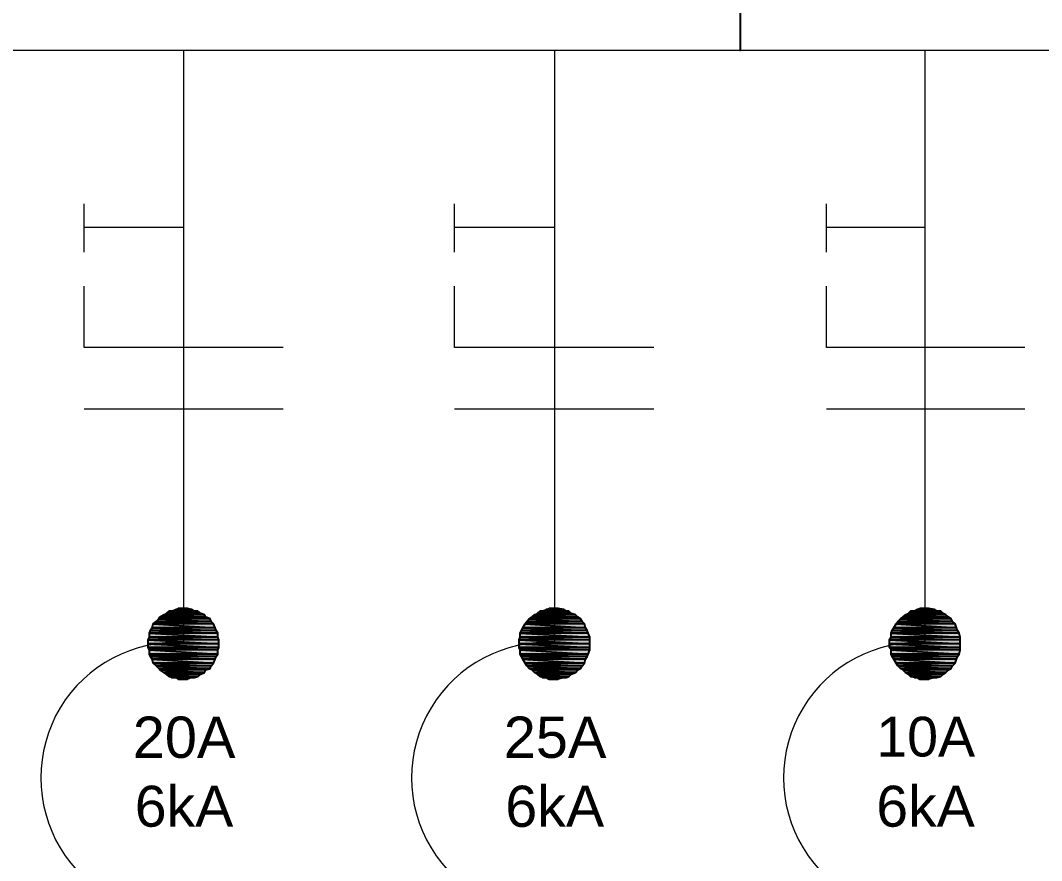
# Model space of a CAD drawing. Header units: millimetres. Extents: x 50 to 186, y -32 to 33.
# Drawn here: x 112.674 to 115.462, y 12.628 to 14.922 of the extents above; entities that cross this region are included whole.
import ezdxf

# ---------------------------------------------------------------- set-up
doc = ezdxf.new("R2010")
doc.units = ezdxf.units.MM
doc.layers.add('Prumada Eletrica', color=40, linetype='Continuous', lineweight=30)
doc.styles.add('Arial0', font='arial.ttf', dxfattribs={"height": 3.14658})

msp = doc.modelspace()

# ---------------------------------------------------------------- hatches: boundary and pattern name
at = {"layer": 'Prumada Eletrica', "true_color": 0x000007}
h = msp.add_hatch(color=7, dxfattribs=at)
h.paths.add_polyline_path([(113.1766, 13.2994), (113.0663, 13.2994), (113.1808, 13.2924)])
h.paths.add_polyline_path([(113.0663, 13.2994), (113.1808, 13.2924), (113.0551, 13.2924)])
h = msp.add_hatch(color=7, dxfattribs=at)
h.paths.add_polyline_path([(113.1668, 13.3022), (113.0732, 13.3022), (113.1766, 13.2994)])
h.paths.add_polyline_path([(113.0732, 13.3022), (113.1766, 13.2994), (113.0663, 13.2994)])
h = msp.add_hatch(color=7, dxfattribs=at)
h.paths.add_polyline_path([(113.1584, 13.3092), (113.0802, 13.3092), (113.1668, 13.3022)])
h.paths.add_polyline_path([(113.0802, 13.3092), (113.1668, 13.3022), (113.0732, 13.3022)])
h = msp.add_hatch(color=7, dxfattribs=at)
h.paths.add_polyline_path([(113.1417, 13.3133), (113.0984, 13.3133), (113.1487, 13.3092)])
h.paths.add_polyline_path([(113.0984, 13.3133), (113.1487, 13.3092), (113.0872, 13.3092)])
h = msp.add_hatch(color=7, dxfattribs=at)
h.paths.add_polyline_path([(113.1305, 13.3161), (113.1054, 13.3161), (113.1417, 13.3133)])
h.paths.add_polyline_path([(113.1054, 13.3161), (113.1417, 13.3133), (113.0984, 13.3133)])
h = msp.add_hatch(color=7, dxfattribs=at)
h.paths.add_polyline_path([(114.1893, 13.2994), (114.0775, 13.2994), (114.1962, 13.2924)])
h.paths.add_polyline_path([(114.0775, 13.2994), (114.1962, 13.2924), (114.0705, 13.2924)])
h = msp.add_hatch(color=7, dxfattribs=at)
h.paths.add_polyline_path([(114.1781, 13.3022), (114.0859, 13.3022), (114.1893, 13.2994)])
h.paths.add_polyline_path([(114.0859, 13.3022), (114.1893, 13.2994), (114.0775, 13.2994)])
h = msp.add_hatch(color=7, dxfattribs=at)
h.paths.add_polyline_path([(114.1711, 13.3092), (114.0929, 13.3092), (114.1781, 13.3022)])
h.paths.add_polyline_path([(114.0929, 13.3092), (114.1781, 13.3022), (114.0859, 13.3022)])
h = msp.add_hatch(color=7, dxfattribs=at)
h.paths.add_polyline_path([(114.1571, 13.3133), (114.1096, 13.3133), (114.1641, 13.3092)])
h.paths.add_polyline_path([(114.1096, 13.3133), (114.1641, 13.3092), (114.0999, 13.3092)])
h = msp.add_hatch(color=7, dxfattribs=at)
h.paths.add_polyline_path([(114.1418, 13.3161), (114.118, 13.3161), (114.1571, 13.3133)])
h.paths.add_polyline_path([(114.118, 13.3161), (114.1571, 13.3133), (114.1096, 13.3133)])
h = msp.add_hatch(color=7, dxfattribs=at)
h.paths.add_polyline_path([(115.2005, 13.2994), (115.0902, 13.2994), (115.2075, 13.2924)])
h.paths.add_polyline_path([(115.0902, 13.2994), (115.2075, 13.2924), (115.0832, 13.2924)])
h = msp.add_hatch(color=7, dxfattribs=at)
h.paths.add_polyline_path([(115.1935, 13.3022), (115.0972, 13.3022), (115.2005, 13.2994)])
h.paths.add_polyline_path([(115.0972, 13.3022), (115.2005, 13.2994), (115.0902, 13.2994)])
h = msp.add_hatch(color=7, dxfattribs=at)
h.paths.add_polyline_path([(115.1865, 13.3092), (115.1041, 13.3092), (115.1935, 13.3022)])
h.paths.add_polyline_path([(115.1041, 13.3092), (115.1935, 13.3022), (115.0972, 13.3022)])
h = msp.add_hatch(color=7, dxfattribs=at)
h.paths.add_polyline_path([(115.1684, 13.3133), (115.1223, 13.3133), (115.1754, 13.3092)])
h.paths.add_polyline_path([(115.1223, 13.3133), (115.1754, 13.3092), (115.1153, 13.3092)])
h = msp.add_hatch(color=7, dxfattribs=at)
h.paths.add_polyline_path([(115.1544, 13.3161), (115.1293, 13.3161), (115.1684, 13.3133)])
h.paths.add_polyline_path([(115.1293, 13.3161), (115.1684, 13.3133), (115.1223, 13.3133)])
h = msp.add_hatch(color=7, dxfattribs=at)
h.paths.add_polyline_path([(113.2017, 13.2742), (113.0369, 13.2742), (113.2059, 13.2631)])
h.paths.add_polyline_path([(113.0369, 13.2742), (113.2059, 13.2631), (113.0341, 13.2631)])
h = msp.add_hatch(color=7, dxfattribs=at)
h.paths.add_polyline_path([(113.1948, 13.2812), (113.0453, 13.2812), (113.2017, 13.2742)])
h.paths.add_polyline_path([(113.0453, 13.2812), (113.2017, 13.2742), (113.0369, 13.2742)])
h = msp.add_hatch(color=7, dxfattribs=at)
h.paths.add_polyline_path([(113.192, 13.2882), (113.0523, 13.2882), (113.1948, 13.2812)])
h.paths.add_polyline_path([(113.0523, 13.2882), (113.1948, 13.2812), (113.0453, 13.2812)])
h = msp.add_hatch(color=7, dxfattribs=at)
h.paths.add_polyline_path([(113.1808, 13.2924), (113.0551, 13.2924), (113.192, 13.2882)])
h.paths.add_polyline_path([(113.0551, 13.2924), (113.192, 13.2882), (113.0523, 13.2882)])
h = msp.add_hatch(color=7, dxfattribs=at)
h.paths.add_polyline_path([(114.2144, 13.2742), (114.0524, 13.2742), (114.2172, 13.2631)])
h.paths.add_polyline_path([(114.0524, 13.2742), (114.2172, 13.2631), (114.0454, 13.2631)])
h = msp.add_hatch(color=7, dxfattribs=at)
h.paths.add_polyline_path([(114.2074, 13.2812), (114.0566, 13.2812), (114.2144, 13.2742)])
h.paths.add_polyline_path([(114.0566, 13.2812), (114.2144, 13.2742), (114.0524, 13.2742)])
h = msp.add_hatch(color=7, dxfattribs=at)
h.paths.add_polyline_path([(114.2032, 13.2882), (114.0635, 13.2882), (114.2074, 13.2812)])
h.paths.add_polyline_path([(114.0635, 13.2882), (114.2074, 13.2812), (114.0566, 13.2812)])
h = msp.add_hatch(color=7, dxfattribs=at)
h.paths.add_polyline_path([(114.1962, 13.2924), (114.0705, 13.2924), (114.2032, 13.2882)])
h.paths.add_polyline_path([(114.0705, 13.2924), (114.2032, 13.2882), (114.0635, 13.2882)])
h = msp.add_hatch(color=7, dxfattribs=at)
h.paths.add_polyline_path([(115.2257, 13.2742), (115.065, 13.2742), (115.2298, 13.2631)])
h.paths.add_polyline_path([(115.065, 13.2742), (115.2298, 13.2631), (115.058, 13.2631)])
h = msp.add_hatch(color=7, dxfattribs=at)
h.paths.add_polyline_path([(115.2187, 13.2812), (115.0692, 13.2812), (115.2257, 13.2742)])
h.paths.add_polyline_path([(115.0692, 13.2812), (115.2257, 13.2742), (115.065, 13.2742)])
h = msp.add_hatch(color=7, dxfattribs=at)
h.paths.add_polyline_path([(115.2145, 13.2882), (115.0762, 13.2882), (115.2187, 13.2812)])
h.paths.add_polyline_path([(115.0762, 13.2882), (115.2187, 13.2812), (115.0692, 13.2812)])
h = msp.add_hatch(color=7, dxfattribs=at)
h.paths.add_polyline_path([(115.2075, 13.2924), (115.0832, 13.2924), (115.2145, 13.2882)])
h.paths.add_polyline_path([(115.0832, 13.2924), (115.2145, 13.2882), (115.0762, 13.2882)])
h = msp.add_hatch(color=7, dxfattribs=at)
h.paths.add_polyline_path([(113.2087, 13.2561), (113.0299, 13.2561), (113.2129, 13.2491)])
h.paths.add_polyline_path([(113.0299, 13.2561), (113.2129, 13.2491), (113.0272, 13.2491)])
h = msp.add_hatch(color=7, dxfattribs=at)
h.paths.add_polyline_path([(113.2129, 13.2491), (113.0272, 13.2491), (113.2129, 13.2379)])
h.paths.add_polyline_path([(113.0272, 13.2491), (113.2129, 13.2379), (113.0272, 13.2379)])
h = msp.add_hatch(color=7, dxfattribs=at)
h.paths.add_polyline_path([(113.2059, 13.2631), (113.0341, 13.2631), (113.2087, 13.2561)])
h.paths.add_polyline_path([(113.0341, 13.2631), (113.2087, 13.2561), (113.0299, 13.2561)])
h = msp.add_hatch(color=7, dxfattribs=at)
h.paths.add_polyline_path([(114.2214, 13.2561), (114.0426, 13.2561), (114.2242, 13.2491)])
h.paths.add_polyline_path([(114.0426, 13.2561), (114.2242, 13.2491), (114.0384, 13.2491)])
h = msp.add_hatch(color=7, dxfattribs=at)
h.paths.add_polyline_path([(114.2242, 13.2491), (114.0384, 13.2491), (114.2284, 13.2379)])
h.paths.add_polyline_path([(114.0384, 13.2491), (114.2284, 13.2379), (114.0384, 13.2379)])
h = msp.add_hatch(color=7, dxfattribs=at)
h.paths.add_polyline_path([(114.2172, 13.2631), (114.0454, 13.2631), (114.2214, 13.2561)])
h.paths.add_polyline_path([(114.0454, 13.2631), (114.2214, 13.2561), (114.0426, 13.2561)])
h = msp.add_hatch(color=7, dxfattribs=at)
h.paths.add_polyline_path([(115.2326, 13.2561), (115.0539, 13.2561), (115.2368, 13.2491)])
h.paths.add_polyline_path([(115.0539, 13.2561), (115.2368, 13.2491), (115.0511, 13.2491)])
h = msp.add_hatch(color=7, dxfattribs=at)
h.paths.add_polyline_path([(115.2368, 13.2491), (115.0511, 13.2491), (115.2396, 13.2379)])
h.paths.add_polyline_path([(115.0511, 13.2491), (115.2396, 13.2379), (115.0511, 13.2379)])
h = msp.add_hatch(color=7, dxfattribs=at)
h.paths.add_polyline_path([(115.2298, 13.2631), (115.058, 13.2631), (115.2326, 13.2561)])
h.paths.add_polyline_path([(115.058, 13.2631), (115.2326, 13.2561), (115.0539, 13.2561)])
h = msp.add_hatch(color=7, dxfattribs=at)
h.paths.add_polyline_path([(113.2129, 13.2379), (113.0272, 13.2379), (113.2157, 13.2309)])
h.paths.add_polyline_path([(113.0272, 13.2379), (113.2157, 13.2309), (113.023, 13.2309)])
h = msp.add_hatch(color=7, dxfattribs=at)
h.paths.add_polyline_path([(113.2157, 13.2309), (113.023, 13.2309), (113.2157, 13.2198)])
h.paths.add_polyline_path([(113.023, 13.2309), (113.2157, 13.2198), (113.023, 13.2198)])
h = msp.add_hatch(color=7, dxfattribs=at)
h.paths.add_polyline_path([(113.2157, 13.2198), (113.023, 13.2198), (113.2157, 13.21)])
h.paths.add_polyline_path([(113.023, 13.2198), (113.2157, 13.21), (113.023, 13.21)])
h = msp.add_hatch(color=7, dxfattribs=at)
h.paths.add_polyline_path([(114.2284, 13.2379), (114.0384, 13.2379), (114.2284, 13.2309)])
h.paths.add_polyline_path([(114.0384, 13.2379), (114.2284, 13.2309), (114.0356, 13.2309)])
h = msp.add_hatch(color=7, dxfattribs=at)
h.paths.add_polyline_path([(114.2284, 13.2309), (114.0356, 13.2309), (114.2284, 13.2198)])
h.paths.add_polyline_path([(114.0356, 13.2309), (114.2284, 13.2198), (114.0356, 13.2198)])
h = msp.add_hatch(color=7, dxfattribs=at)
h.paths.add_polyline_path([(114.2284, 13.2198), (114.0356, 13.2198), (114.2284, 13.21)])
h.paths.add_polyline_path([(114.0356, 13.2198), (114.2284, 13.21), (114.0356, 13.21)])
h = msp.add_hatch(color=7, dxfattribs=at)
h.paths.add_polyline_path([(115.2396, 13.2379), (115.0511, 13.2379), (115.2396, 13.2309)])
h.paths.add_polyline_path([(115.0511, 13.2379), (115.2396, 13.2309), (115.0469, 13.2309)])
h = msp.add_hatch(color=7, dxfattribs=at)
h.paths.add_polyline_path([(115.2396, 13.2309), (115.0469, 13.2309), (115.2396, 13.2198)])
h.paths.add_polyline_path([(115.0469, 13.2309), (115.2396, 13.2198), (115.0469, 13.2198)])
h = msp.add_hatch(color=7, dxfattribs=at)
h.paths.add_polyline_path([(115.2396, 13.2198), (115.0469, 13.2198), (115.2396, 13.21)])
h.paths.add_polyline_path([(115.0469, 13.2198), (115.2396, 13.21), (115.0469, 13.21)])
h = msp.add_hatch(color=7, dxfattribs=at)
h.paths.add_polyline_path([(113.2157, 13.21), (113.023, 13.21), (113.2129, 13.203)])
h.paths.add_polyline_path([(113.023, 13.21), (113.2129, 13.203), (113.0272, 13.203)])
h = msp.add_hatch(color=7, dxfattribs=at)
h.paths.add_polyline_path([(113.2129, 13.203), (113.0272, 13.203), (113.2129, 13.1918)])
h.paths.add_polyline_path([(113.0272, 13.203), (113.2129, 13.1918), (113.0272, 13.1918)])
h = msp.add_hatch(color=7, dxfattribs=at)
h.paths.add_polyline_path([(113.2129, 13.1918), (113.0272, 13.1918), (113.2087, 13.1848)])
h.paths.add_polyline_path([(113.0272, 13.1918), (113.2087, 13.1848), (113.0299, 13.1848)])
h = msp.add_hatch(color=7, dxfattribs=at)
h.paths.add_polyline_path([(113.2087, 13.1848), (113.0299, 13.1848), (113.2059, 13.1779)])
h.paths.add_polyline_path([(113.0299, 13.1848), (113.2059, 13.1779), (113.0341, 13.1779)])
h = msp.add_hatch(color=7, dxfattribs=at)
h.paths.add_polyline_path([(114.2284, 13.21), (114.0356, 13.21), (114.2284, 13.203)])
h.paths.add_polyline_path([(114.0356, 13.21), (114.2284, 13.203), (114.0384, 13.203)])
h = msp.add_hatch(color=7, dxfattribs=at)
h.paths.add_polyline_path([(114.2284, 13.203), (114.0384, 13.203), (114.2242, 13.1918)])
h.paths.add_polyline_path([(114.0384, 13.203), (114.2242, 13.1918), (114.0384, 13.1918)])
h = msp.add_hatch(color=7, dxfattribs=at)
h.paths.add_polyline_path([(114.2242, 13.1918), (114.0384, 13.1918), (114.2214, 13.1848)])
h.paths.add_polyline_path([(114.0384, 13.1918), (114.2214, 13.1848), (114.0426, 13.1848)])
h = msp.add_hatch(color=7, dxfattribs=at)
h.paths.add_polyline_path([(114.2214, 13.1848), (114.0426, 13.1848), (114.2172, 13.1779)])
h.paths.add_polyline_path([(114.0426, 13.1848), (114.2172, 13.1779), (114.0454, 13.1779)])
h = msp.add_hatch(color=7, dxfattribs=at)
h.paths.add_polyline_path([(115.2396, 13.21), (115.0469, 13.21), (115.2396, 13.203)])
h.paths.add_polyline_path([(115.0469, 13.21), (115.2396, 13.203), (115.0511, 13.203)])
h = msp.add_hatch(color=7, dxfattribs=at)
h.paths.add_polyline_path([(115.2396, 13.203), (115.0511, 13.203), (115.2368, 13.1918)])
h.paths.add_polyline_path([(115.0511, 13.203), (115.2368, 13.1918), (115.0511, 13.1918)])
h = msp.add_hatch(color=7, dxfattribs=at)
h.paths.add_polyline_path([(115.2368, 13.1918), (115.0511, 13.1918), (115.2326, 13.1848)])
h.paths.add_polyline_path([(115.0511, 13.1918), (115.2326, 13.1848), (115.0539, 13.1848)])
h = msp.add_hatch(color=7, dxfattribs=at)
h.paths.add_polyline_path([(115.2326, 13.1848), (115.0539, 13.1848), (115.2298, 13.1779)])
h.paths.add_polyline_path([(115.0539, 13.1848), (115.2298, 13.1779), (115.058, 13.1779)])
h = msp.add_hatch(color=7, dxfattribs=at)
h.paths.add_polyline_path([(113.2059, 13.1779), (113.0341, 13.1779), (113.2017, 13.1667)])
h.paths.add_polyline_path([(113.0341, 13.1779), (113.2017, 13.1667), (113.0369, 13.1667)])
h = msp.add_hatch(color=7, dxfattribs=at)
h.paths.add_polyline_path([(113.2017, 13.1667), (113.0369, 13.1667), (113.1948, 13.1597)])
h.paths.add_polyline_path([(113.0369, 13.1667), (113.1948, 13.1597), (113.0453, 13.1597)])
h = msp.add_hatch(color=7, dxfattribs=at)
h.paths.add_polyline_path([(113.1948, 13.1597), (113.0453, 13.1597), (113.192, 13.1527)])
h.paths.add_polyline_path([(113.0453, 13.1597), (113.192, 13.1527), (113.0523, 13.1527)])
h = msp.add_hatch(color=7, dxfattribs=at)
h.paths.add_polyline_path([(114.2172, 13.1779), (114.0454, 13.1779), (114.2144, 13.1667)])
h.paths.add_polyline_path([(114.0454, 13.1779), (114.2144, 13.1667), (114.0524, 13.1667)])
h = msp.add_hatch(color=7, dxfattribs=at)
h.paths.add_polyline_path([(114.2144, 13.1667), (114.0524, 13.1667), (114.2074, 13.1597)])
h.paths.add_polyline_path([(114.0524, 13.1667), (114.2074, 13.1597), (114.0566, 13.1597)])
h = msp.add_hatch(color=7, dxfattribs=at)
h.paths.add_polyline_path([(114.2074, 13.1597), (114.0566, 13.1597), (114.2032, 13.1527)])
h.paths.add_polyline_path([(114.0566, 13.1597), (114.2032, 13.1527), (114.0635, 13.1527)])
h = msp.add_hatch(color=7, dxfattribs=at)
h.paths.add_polyline_path([(115.2298, 13.1779), (115.058, 13.1779), (115.2257, 13.1667)])
h.paths.add_polyline_path([(115.058, 13.1779), (115.2257, 13.1667), (115.065, 13.1667)])
h = msp.add_hatch(color=7, dxfattribs=at)
h.paths.add_polyline_path([(115.2257, 13.1667), (115.065, 13.1667), (115.2187, 13.1597)])
h.paths.add_polyline_path([(115.065, 13.1667), (115.2187, 13.1597), (115.0692, 13.1597)])
h = msp.add_hatch(color=7, dxfattribs=at)
h.paths.add_polyline_path([(115.2187, 13.1597), (115.0692, 13.1597), (115.2145, 13.1527)])
h.paths.add_polyline_path([(115.0692, 13.1597), (115.2145, 13.1527), (115.0762, 13.1527)])
h = msp.add_hatch(color=7, dxfattribs=at)
h.paths.add_polyline_path([(113.192, 13.1527), (113.0523, 13.1527), (113.1808, 13.1485)])
h.paths.add_polyline_path([(113.0523, 13.1527), (113.1808, 13.1485), (113.0551, 13.1485)])
h = msp.add_hatch(color=7, dxfattribs=at)
h.paths.add_polyline_path([(113.1808, 13.1485), (113.0551, 13.1485), (113.1766, 13.1415)])
h.paths.add_polyline_path([(113.0551, 13.1485), (113.1766, 13.1415), (113.0663, 13.1415)])
h = msp.add_hatch(color=7, dxfattribs=at)
h.paths.add_polyline_path([(113.1766, 13.1415), (113.0663, 13.1415), (113.1668, 13.1373)])
h.paths.add_polyline_path([(113.0663, 13.1415), (113.1668, 13.1373), (113.0732, 13.1373)])
h = msp.add_hatch(color=7, dxfattribs=at)
h.paths.add_polyline_path([(113.1668, 13.1373), (113.0732, 13.1373), (113.1584, 13.1304)])
h.paths.add_polyline_path([(113.0732, 13.1373), (113.1584, 13.1304), (113.0802, 13.1304)])
h = msp.add_hatch(color=7, dxfattribs=at)
h.paths.add_polyline_path([(113.1584, 13.1304), (113.0802, 13.1304), (113.1487, 13.1276)])
h.paths.add_polyline_path([(113.0802, 13.1304), (113.1487, 13.1276), (113.0872, 13.1276)])
h = msp.add_hatch(color=7, dxfattribs=at)
h.paths.add_polyline_path([(114.2032, 13.1527), (114.0635, 13.1527), (114.1962, 13.1485)])
h.paths.add_polyline_path([(114.0635, 13.1527), (114.1962, 13.1485), (114.0705, 13.1485)])
h = msp.add_hatch(color=7, dxfattribs=at)
h.paths.add_polyline_path([(114.1962, 13.1485), (114.0705, 13.1485), (114.1893, 13.1415)])
h.paths.add_polyline_path([(114.0705, 13.1485), (114.1893, 13.1415), (114.0775, 13.1415)])
h = msp.add_hatch(color=7, dxfattribs=at)
h.paths.add_polyline_path([(114.1893, 13.1415), (114.0775, 13.1415), (114.1781, 13.1373)])
h.paths.add_polyline_path([(114.0775, 13.1415), (114.1781, 13.1373), (114.0859, 13.1373)])
h = msp.add_hatch(color=7, dxfattribs=at)
h.paths.add_polyline_path([(114.1781, 13.1373), (114.0859, 13.1373), (114.1711, 13.1304)])
h.paths.add_polyline_path([(114.0859, 13.1373), (114.1711, 13.1304), (114.0929, 13.1304)])
h = msp.add_hatch(color=7, dxfattribs=at)
h.paths.add_polyline_path([(114.1711, 13.1304), (114.0929, 13.1304), (114.1641, 13.1276)])
h.paths.add_polyline_path([(114.0929, 13.1304), (114.1641, 13.1276), (114.0999, 13.1276)])
h = msp.add_hatch(color=7, dxfattribs=at)
h.paths.add_polyline_path([(115.2145, 13.1527), (115.0762, 13.1527), (115.2075, 13.1485)])
h.paths.add_polyline_path([(115.0762, 13.1527), (115.2075, 13.1485), (115.0832, 13.1485)])
h = msp.add_hatch(color=7, dxfattribs=at)
h.paths.add_polyline_path([(115.2075, 13.1485), (115.0832, 13.1485), (115.2005, 13.1415)])
h.paths.add_polyline_path([(115.0832, 13.1485), (115.2005, 13.1415), (115.0902, 13.1415)])
h = msp.add_hatch(color=7, dxfattribs=at)
h.paths.add_polyline_path([(115.2005, 13.1415), (115.0902, 13.1415), (115.1935, 13.1373)])
h.paths.add_polyline_path([(115.0902, 13.1415), (115.1935, 13.1373), (115.0972, 13.1373)])
h = msp.add_hatch(color=7, dxfattribs=at)
h.paths.add_polyline_path([(115.1935, 13.1373), (115.0972, 13.1373), (115.1865, 13.1304)])
h.paths.add_polyline_path([(115.0972, 13.1373), (115.1865, 13.1304), (115.1041, 13.1304)])
h = msp.add_hatch(color=7, dxfattribs=at)
h.paths.add_polyline_path([(115.1865, 13.1304), (115.1041, 13.1304), (115.1754, 13.1276)])
h.paths.add_polyline_path([(115.1041, 13.1304), (115.1754, 13.1276), (115.1153, 13.1276)])
h = msp.add_hatch(color=7, dxfattribs=at)
h.paths.add_polyline_path([(113.0984, 13.1276), (113.1054, 13.1234), (113.1305, 13.1234)])
h.paths.add_polyline_path([(113.1054, 13.1234), (113.1305, 13.1234), (113.1235, 13.1234)])
for points in [[(113.0984, 13.1276), (113.1417, 13.1276), (113.1305, 13.1234)], [(114.1096, 13.1276), (114.1571, 13.1276), (114.1418, 13.1234)], [(115.1223, 13.1276), (115.1684, 13.1276), (115.1544, 13.1234)]]:
    msp.add_hatch(color=7, dxfattribs=at).paths.add_polyline_path(points)
h = msp.add_hatch(color=7, dxfattribs=at)
h.paths.add_polyline_path([(114.1096, 13.1276), (114.118, 13.1234), (114.1418, 13.1234)])
h.paths.add_polyline_path([(114.118, 13.1234), (114.1418, 13.1234), (114.1348, 13.1234)])
h = msp.add_hatch(color=7, dxfattribs=at)
h.paths.add_polyline_path([(115.1223, 13.1276), (115.1293, 13.1234), (115.1544, 13.1234)])
h.paths.add_polyline_path([(115.1293, 13.1234), (115.1544, 13.1234), (115.1502, 13.1234)])

# ---------------------------------------------------------------- linework, layer by layer
at = {"layer": 'Prumada Eletrica', "color": 7, "linetype": 'Continuous', "lineweight": -2, "true_color": 0x000007}
msp.add_lwpolyline([(114.639, 16.3387), (114.639, 14.84), (114.639, 14.84)], dxfattribs=at)
at = {"layer": 'Prumada Eletrica', "color": 7, "linetype": 'Continuous', "lineweight": 20, "true_color": 0x000007}
for points in [[(119.1952, 14.84), (110.08, 14.84), (110.08, 13.2198)], [(113.1193, 14.84), (113.1193, 13.2198), (113.1193, 13.2198)], [(114.132, 14.84), (114.132, 13.2198), (114.132, 13.2198)], [(115.1432, 14.84), (115.1432, 13.2198), (115.1432, 13.2198)], [(113.1193, 14.3567), (112.8484, 14.3567), (112.8484, 14.421)], [(114.132, 14.3567), (113.8596, 14.3567), (113.8596, 14.421)], [(115.1432, 14.3567), (114.8751, 14.3567), (114.8751, 14.421)], [(112.8484, 14.2897), (112.8484, 14.3567), (112.8484, 14.3567)], [(113.8596, 14.2897), (113.8596, 14.3567), (113.8596, 14.3567)], [(114.8751, 14.2897), (114.8751, 14.3567), (114.8751, 14.3567)], [(113.3917, 14.0285), (113.1193, 14.0285), (112.8484, 14.0285), (112.8484, 14.1961)], [(114.403, 14.0285), (114.132, 14.0285), (113.8596, 14.0285), (113.8596, 14.1961)], [(115.4156, 14.0285), (115.1432, 14.0285), (114.8751, 14.0285), (114.8751, 14.1961)], [(113.3917, 13.8609), (113.1193, 13.8609), (112.8484, 13.8609)], [(114.403, 13.8609), (114.132, 13.8609), (113.8596, 13.8609)], [(115.4156, 13.8609), (115.1432, 13.8609), (114.8751, 13.8609)]]:
    msp.add_lwpolyline(points, dxfattribs=at)
at = {"layer": 'Prumada Eletrica', "color": 7, "linetype": 'Continuous', "lineweight": -2, "true_color": 0x000007}
for points in [[(113.0663, 13.2994), (113.1808, 13.2924), (113.0551, 13.2924)], [(113.0732, 13.3022), (113.1766, 13.2994), (113.0663, 13.2994)], [(113.1766, 13.2994), (113.0663, 13.2994), (113.1808, 13.2924)], [(113.0802, 13.3092), (113.1668, 13.3022), (113.0732, 13.3022)], [(113.1668, 13.3022), (113.0732, 13.3022), (113.1766, 13.2994)], [(113.0872, 13.3092), (113.1584, 13.3092), (113.0802, 13.3092)], [(113.1584, 13.3092), (113.0802, 13.3092), (113.1668, 13.3022)], [(113.0984, 13.3133), (113.1487, 13.3092), (113.0872, 13.3092)], [(113.1487, 13.3092), (113.0872, 13.3092), (113.1584, 13.3092)], [(113.1054, 13.3161), (113.1417, 13.3133), (113.0984, 13.3133)], [(113.1417, 13.3133), (113.0984, 13.3133), (113.1487, 13.3092)], [(113.1235, 13.3161), (113.1305, 13.3161), (113.1054, 13.3161)], [(113.1305, 13.3161), (113.1054, 13.3161), (113.1417, 13.3133)], [(114.0775, 13.2994), (114.1962, 13.2924), (114.0705, 13.2924)], [(114.0859, 13.3022), (114.1893, 13.2994), (114.0775, 13.2994)], [(114.1893, 13.2994), (114.0775, 13.2994), (114.1962, 13.2924)], [(114.0929, 13.3092), (114.1781, 13.3022), (114.0859, 13.3022)], [(114.1781, 13.3022), (114.0859, 13.3022), (114.1893, 13.2994)], [(114.0999, 13.3092), (114.1711, 13.3092), (114.0929, 13.3092)], [(114.1711, 13.3092), (114.0929, 13.3092), (114.1781, 13.3022)], [(114.1096, 13.3133), (114.1641, 13.3092), (114.0999, 13.3092)], [(114.1641, 13.3092), (114.0999, 13.3092), (114.1711, 13.3092)], [(114.118, 13.3161), (114.1571, 13.3133), (114.1096, 13.3133)], [(114.1571, 13.3133), (114.1096, 13.3133), (114.1641, 13.3092)], [(114.1348, 13.3161), (114.1418, 13.3161), (114.118, 13.3161)], [(114.1418, 13.3161), (114.118, 13.3161), (114.1571, 13.3133)], [(115.0902, 13.2994), (115.2075, 13.2924), (115.0832, 13.2924)], [(115.0972, 13.3022), (115.2005, 13.2994), (115.0902, 13.2994)], [(115.2005, 13.2994), (115.0902, 13.2994), (115.2075, 13.2924)], [(115.1041, 13.3092), (115.1935, 13.3022), (115.0972, 13.3022)], [(115.1935, 13.3022), (115.0972, 13.3022), (115.2005, 13.2994)], [(115.1153, 13.3092), (115.1865, 13.3092), (115.1041, 13.3092)], [(115.1865, 13.3092), (115.1041, 13.3092), (115.1935, 13.3022)], [(115.1223, 13.3133), (115.1754, 13.3092), (115.1153, 13.3092)], [(115.1754, 13.3092), (115.1153, 13.3092), (115.1865, 13.3092)], [(115.1293, 13.3161), (115.1684, 13.3133), (115.1223, 13.3133)], [(115.1684, 13.3133), (115.1223, 13.3133), (115.1754, 13.3092)], [(115.1502, 13.3161), (115.1544, 13.3161), (115.1293, 13.3161)], [(115.1544, 13.3161), (115.1293, 13.3161), (115.1684, 13.3133)], [(113.0369, 13.2742), (113.2059, 13.2631), (113.0341, 13.2631)], [(113.0453, 13.2812), (113.2017, 13.2742), (113.0369, 13.2742)], [(113.2017, 13.2742), (113.0369, 13.2742), (113.2059, 13.2631)], [(113.0523, 13.2882), (113.1948, 13.2812), (113.0453, 13.2812)], [(113.1948, 13.2812), (113.0453, 13.2812), (113.2017, 13.2742)], [(113.0551, 13.2924), (113.192, 13.2882), (113.0523, 13.2882)], [(113.192, 13.2882), (113.0523, 13.2882), (113.1948, 13.2812)], [(113.1808, 13.2924), (113.0551, 13.2924), (113.192, 13.2882)], [(114.0524, 13.2742), (114.2172, 13.2631), (114.0454, 13.2631)], [(114.0566, 13.2812), (114.2144, 13.2742), (114.0524, 13.2742)], [(114.2144, 13.2742), (114.0524, 13.2742), (114.2172, 13.2631)], [(114.0635, 13.2882), (114.2074, 13.2812), (114.0566, 13.2812)], [(114.2074, 13.2812), (114.0566, 13.2812), (114.2144, 13.2742)], [(114.0705, 13.2924), (114.2032, 13.2882), (114.0635, 13.2882)], [(114.2032, 13.2882), (114.0635, 13.2882), (114.2074, 13.2812)], [(114.1962, 13.2924), (114.0705, 13.2924), (114.2032, 13.2882)], [(115.065, 13.2742), (115.2298, 13.2631), (115.058, 13.2631)], [(115.0692, 13.2812), (115.2257, 13.2742), (115.065, 13.2742)], [(115.2257, 13.2742), (115.065, 13.2742), (115.2298, 13.2631)], [(115.0762, 13.2882), (115.2187, 13.2812), (115.0692, 13.2812)], [(115.2187, 13.2812), (115.0692, 13.2812), (115.2257, 13.2742)], [(115.0832, 13.2924), (115.2145, 13.2882), (115.0762, 13.2882)], [(115.2145, 13.2882), (115.0762, 13.2882), (115.2187, 13.2812)], [(115.2075, 13.2924), (115.0832, 13.2924), (115.2145, 13.2882)], [(113.0299, 13.2561), (113.2129, 13.2491), (113.0272, 13.2491)], [(113.2129, 13.2491), (113.0272, 13.2491), (113.2129, 13.2379)], [(113.0272, 13.2491), (113.2129, 13.2379), (113.0272, 13.2379)], [(113.0341, 13.2631), (113.2087, 13.2561), (113.0299, 13.2561)], [(113.2087, 13.2561), (113.0299, 13.2561), (113.2129, 13.2491)], [(113.2059, 13.2631), (113.0341, 13.2631), (113.2087, 13.2561)], [(114.0426, 13.2561), (114.2242, 13.2491), (114.0384, 13.2491)], [(114.2242, 13.2491), (114.0384, 13.2491), (114.2284, 13.2379)], [(114.0384, 13.2491), (114.2284, 13.2379), (114.0384, 13.2379)], [(114.0454, 13.2631), (114.2214, 13.2561), (114.0426, 13.2561)], [(114.2214, 13.2561), (114.0426, 13.2561), (114.2242, 13.2491)], [(114.2172, 13.2631), (114.0454, 13.2631), (114.2214, 13.2561)], [(115.0539, 13.2561), (115.2368, 13.2491), (115.0511, 13.2491)], [(115.2368, 13.2491), (115.0511, 13.2491), (115.2396, 13.2379)], [(115.0511, 13.2491), (115.2396, 13.2379), (115.0511, 13.2379)], [(115.058, 13.2631), (115.2326, 13.2561), (115.0539, 13.2561)], [(115.2326, 13.2561), (115.0539, 13.2561), (115.2368, 13.2491)], [(115.2298, 13.2631), (115.058, 13.2631), (115.2326, 13.2561)], [(113.0272, 13.2379), (113.2157, 13.2309), (113.023, 13.2309)], [(113.2157, 13.2309), (113.023, 13.2309), (113.2157, 13.2198)], [(113.023, 13.2309), (113.2157, 13.2198), (113.023, 13.2198)], [(113.2157, 13.2198), (113.023, 13.2198), (113.2157, 13.21)], [(113.023, 13.2198), (113.2157, 13.21), (113.023, 13.21)], [(113.2129, 13.2379), (113.0272, 13.2379), (113.2157, 13.2309)], [(114.0384, 13.2379), (114.2284, 13.2309), (114.0356, 13.2309)], [(114.2284, 13.2309), (114.0356, 13.2309), (114.2284, 13.2198)], [(114.0356, 13.2309), (114.2284, 13.2198), (114.0356, 13.2198)], [(114.2284, 13.2198), (114.0356, 13.2198), (114.2284, 13.21)], [(114.0356, 13.2198), (114.2284, 13.21), (114.0356, 13.21)], [(114.2284, 13.2379), (114.0384, 13.2379), (114.2284, 13.2309)], [(115.0511, 13.2379), (115.2396, 13.2309), (115.0469, 13.2309)], [(115.2396, 13.2309), (115.0469, 13.2309), (115.2396, 13.2198)], [(115.0469, 13.2309), (115.2396, 13.2198), (115.0469, 13.2198)], [(115.2396, 13.2198), (115.0469, 13.2198), (115.2396, 13.21)], [(115.0469, 13.2198), (115.2396, 13.21), (115.0469, 13.21)], [(115.2396, 13.2379), (115.0511, 13.2379), (115.2396, 13.2309)], [(113.2157, 13.21), (113.023, 13.21), (113.2129, 13.203)], [(113.023, 13.21), (113.2129, 13.203), (113.0272, 13.203)], [(113.2129, 13.203), (113.0272, 13.203), (113.2129, 13.1918)], [(113.0272, 13.203), (113.2129, 13.1918), (113.0272, 13.1918)], [(113.2129, 13.1918), (113.0272, 13.1918), (113.2087, 13.1848)], [(113.0272, 13.1918), (113.2087, 13.1848), (113.0299, 13.1848)], [(113.2087, 13.1848), (113.0299, 13.1848), (113.2059, 13.1779)], [(113.0299, 13.1848), (113.2059, 13.1779), (113.0341, 13.1779)], [(114.2284, 13.21), (114.0356, 13.21), (114.2284, 13.203)], [(114.0356, 13.21), (114.2284, 13.203), (114.0384, 13.203)], [(114.2284, 13.203), (114.0384, 13.203), (114.2242, 13.1918)], [(114.0384, 13.203), (114.2242, 13.1918), (114.0384, 13.1918)], [(114.2242, 13.1918), (114.0384, 13.1918), (114.2214, 13.1848)], [(114.0384, 13.1918), (114.2214, 13.1848), (114.0426, 13.1848)], [(114.2214, 13.1848), (114.0426, 13.1848), (114.2172, 13.1779)], [(114.0426, 13.1848), (114.2172, 13.1779), (114.0454, 13.1779)], [(115.2396, 13.21), (115.0469, 13.21), (115.2396, 13.203)], [(115.0469, 13.21), (115.2396, 13.203), (115.0511, 13.203)], [(115.2396, 13.203), (115.0511, 13.203), (115.2368, 13.1918)], [(115.0511, 13.203), (115.2368, 13.1918), (115.0511, 13.1918)], [(115.2368, 13.1918), (115.0511, 13.1918), (115.2326, 13.1848)], [(115.0511, 13.1918), (115.2326, 13.1848), (115.0539, 13.1848)], [(115.2326, 13.1848), (115.0539, 13.1848), (115.2298, 13.1779)], [(115.0539, 13.1848), (115.2298, 13.1779), (115.058, 13.1779)], [(113.2059, 13.1779), (113.0341, 13.1779), (113.2017, 13.1667)], [(113.0341, 13.1779), (113.2017, 13.1667), (113.0369, 13.1667)], [(113.2017, 13.1667), (113.0369, 13.1667), (113.1948, 13.1597)], [(113.0369, 13.1667), (113.1948, 13.1597), (113.0453, 13.1597)], [(113.1948, 13.1597), (113.0453, 13.1597), (113.192, 13.1527)], [(113.0453, 13.1597), (113.192, 13.1527), (113.0523, 13.1527)], [(114.2172, 13.1779), (114.0454, 13.1779), (114.2144, 13.1667)], [(114.0454, 13.1779), (114.2144, 13.1667), (114.0524, 13.1667)], [(114.2144, 13.1667), (114.0524, 13.1667), (114.2074, 13.1597)], [(114.0524, 13.1667), (114.2074, 13.1597), (114.0566, 13.1597)], [(114.2074, 13.1597), (114.0566, 13.1597), (114.2032, 13.1527)], [(114.0566, 13.1597), (114.2032, 13.1527), (114.0635, 13.1527)], [(115.2298, 13.1779), (115.058, 13.1779), (115.2257, 13.1667)], [(115.058, 13.1779), (115.2257, 13.1667), (115.065, 13.1667)], [(115.2257, 13.1667), (115.065, 13.1667), (115.2187, 13.1597)], [(115.065, 13.1667), (115.2187, 13.1597), (115.0692, 13.1597)], [(115.2187, 13.1597), (115.0692, 13.1597), (115.2145, 13.1527)], [(115.0692, 13.1597), (115.2145, 13.1527), (115.0762, 13.1527)], [(113.192, 13.1527), (113.0523, 13.1527), (113.1808, 13.1485)], [(113.0523, 13.1527), (113.1808, 13.1485), (113.0551, 13.1485)], [(113.1808, 13.1485), (113.0551, 13.1485), (113.1766, 13.1415)], [(113.0551, 13.1485), (113.1766, 13.1415), (113.0663, 13.1415)], [(113.1766, 13.1415), (113.0663, 13.1415), (113.1668, 13.1373)], [(113.0663, 13.1415), (113.1668, 13.1373), (113.0732, 13.1373)], [(113.1668, 13.1373), (113.0732, 13.1373), (113.1584, 13.1304)], [(113.0732, 13.1373), (113.1584, 13.1304), (113.0802, 13.1304)], [(113.1584, 13.1304), (113.0802, 13.1304), (113.1487, 13.1276)], [(113.0802, 13.1304), (113.1487, 13.1276), (113.0872, 13.1276)], [(114.2032, 13.1527), (114.0635, 13.1527), (114.1962, 13.1485)], [(114.0635, 13.1527), (114.1962, 13.1485), (114.0705, 13.1485)], [(114.1962, 13.1485), (114.0705, 13.1485), (114.1893, 13.1415)], [(114.0705, 13.1485), (114.1893, 13.1415), (114.0775, 13.1415)], [(114.1893, 13.1415), (114.0775, 13.1415), (114.1781, 13.1373)], [(114.0775, 13.1415), (114.1781, 13.1373), (114.0859, 13.1373)], [(114.1781, 13.1373), (114.0859, 13.1373), (114.1711, 13.1304)], [(114.0859, 13.1373), (114.1711, 13.1304), (114.0929, 13.1304)], [(114.1711, 13.1304), (114.0929, 13.1304), (114.1641, 13.1276)], [(114.0929, 13.1304), (114.1641, 13.1276), (114.0999, 13.1276)], [(115.2145, 13.1527), (115.0762, 13.1527), (115.2075, 13.1485)], [(115.0762, 13.1527), (115.2075, 13.1485), (115.0832, 13.1485)], [(115.2075, 13.1485), (115.0832, 13.1485), (115.2005, 13.1415)], [(115.0832, 13.1485), (115.2005, 13.1415), (115.0902, 13.1415)], [(115.2005, 13.1415), (115.0902, 13.1415), (115.1935, 13.1373)], [(115.0902, 13.1415), (115.1935, 13.1373), (115.0972, 13.1373)], [(115.1935, 13.1373), (115.0972, 13.1373), (115.1865, 13.1304)], [(115.0972, 13.1373), (115.1865, 13.1304), (115.1041, 13.1304)], [(115.1865, 13.1304), (115.1041, 13.1304), (115.1754, 13.1276)], [(115.1041, 13.1304), (115.1754, 13.1276), (115.1153, 13.1276)], [(113.1487, 13.1276), (113.0872, 13.1276), (113.1417, 13.1276)], [(113.0872, 13.1276), (113.1417, 13.1276), (113.0984, 13.1276)], [(113.0984, 13.1276), (113.1054, 13.1234), (113.1305, 13.1234)], [(113.0984, 13.1276), (113.1417, 13.1276), (113.1305, 13.1234)], [(113.1054, 13.1234), (113.1305, 13.1234), (113.1235, 13.1234)], [(114.1641, 13.1276), (114.0999, 13.1276), (114.1571, 13.1276)], [(114.0999, 13.1276), (114.1571, 13.1276), (114.1096, 13.1276)], [(114.1096, 13.1276), (114.118, 13.1234), (114.1418, 13.1234)], [(114.1096, 13.1276), (114.1571, 13.1276), (114.1418, 13.1234)], [(114.118, 13.1234), (114.1418, 13.1234), (114.1348, 13.1234)], [(115.1754, 13.1276), (115.1153, 13.1276), (115.1684, 13.1276)], [(115.1153, 13.1276), (115.1684, 13.1276), (115.1223, 13.1276)], [(115.1223, 13.1276), (115.1293, 13.1234), (115.1544, 13.1234)], [(115.1223, 13.1276), (115.1684, 13.1276), (115.1544, 13.1234)], [(115.1293, 13.1234), (115.1544, 13.1234), (115.1502, 13.1234)]]:
    msp.add_lwpolyline(points, close=True, dxfattribs=at)
at = {"layer": 'Prumada Eletrica', "color": 7, "linetype": 'Continuous', "lineweight": 20, "true_color": 0x000007}
for points in [[(113.1207, 13.2226), (112.9839, 13.2309), (112.854, 13.1625), (112.7827, 13.0452), (112.7827, 13.0452), (112.7129, 12.9278), (112.7129, 12.7798), (112.7827, 12.6625), (112.7827, 12.6625), (112.854, 12.5451), (112.9839, 12.4767), (113.1207, 12.4837)], [(114.132, 13.2226), (113.9951, 13.2309), (113.8652, 13.1625), (113.7954, 13.0452), (113.7954, 13.0452), (113.7241, 12.9278), (113.7241, 12.7798), (113.7954, 12.6625), (113.7954, 12.6625), (113.8652, 12.5451), (113.9951, 12.4767), (114.132, 12.4837)], [(115.1474, 13.2226), (115.0106, 13.2309), (114.8807, 13.1625), (114.8108, 13.0452), (114.8108, 13.0452), (114.7396, 12.9278), (114.7396, 12.7798), (114.8108, 12.6625), (114.8108, 12.6625), (114.8807, 12.5451), (115.0106, 12.4767), (115.1474, 12.4837)]]:
    msp.add_open_spline(points, degree=3, knots=[0, 0, 0, 0, 0.083333, 0.083333, 0.083333, 0.083334, 0.166667, 0.166667, 0.166667, 0.166668, 1, 1, 1, 1], dxfattribs=at)

# ---------------------------------------------------------------- texts
at = {"layer": 'Prumada Eletrica', "color": 7, "true_color": 0x000007, "style": 'Arial0'}
for s, height, p in [('20A', 0.11275, (112.9811, 12.9084)), ('25A', 0.11275, (113.9937, 12.9084)), ('10A', 0.10845, (115.0106, 12.9121)), ('6kA', 0.11173, (112.9866, 12.7205)), ('6kA', 0.11222, (113.9979, 12.7201)), ('6kA', 0.11173, (115.0106, 12.7205))]:
    msp.add_text(s, height=height, dxfattribs=at).set_placement(p)

doc.saveas('drawing.dxf')
